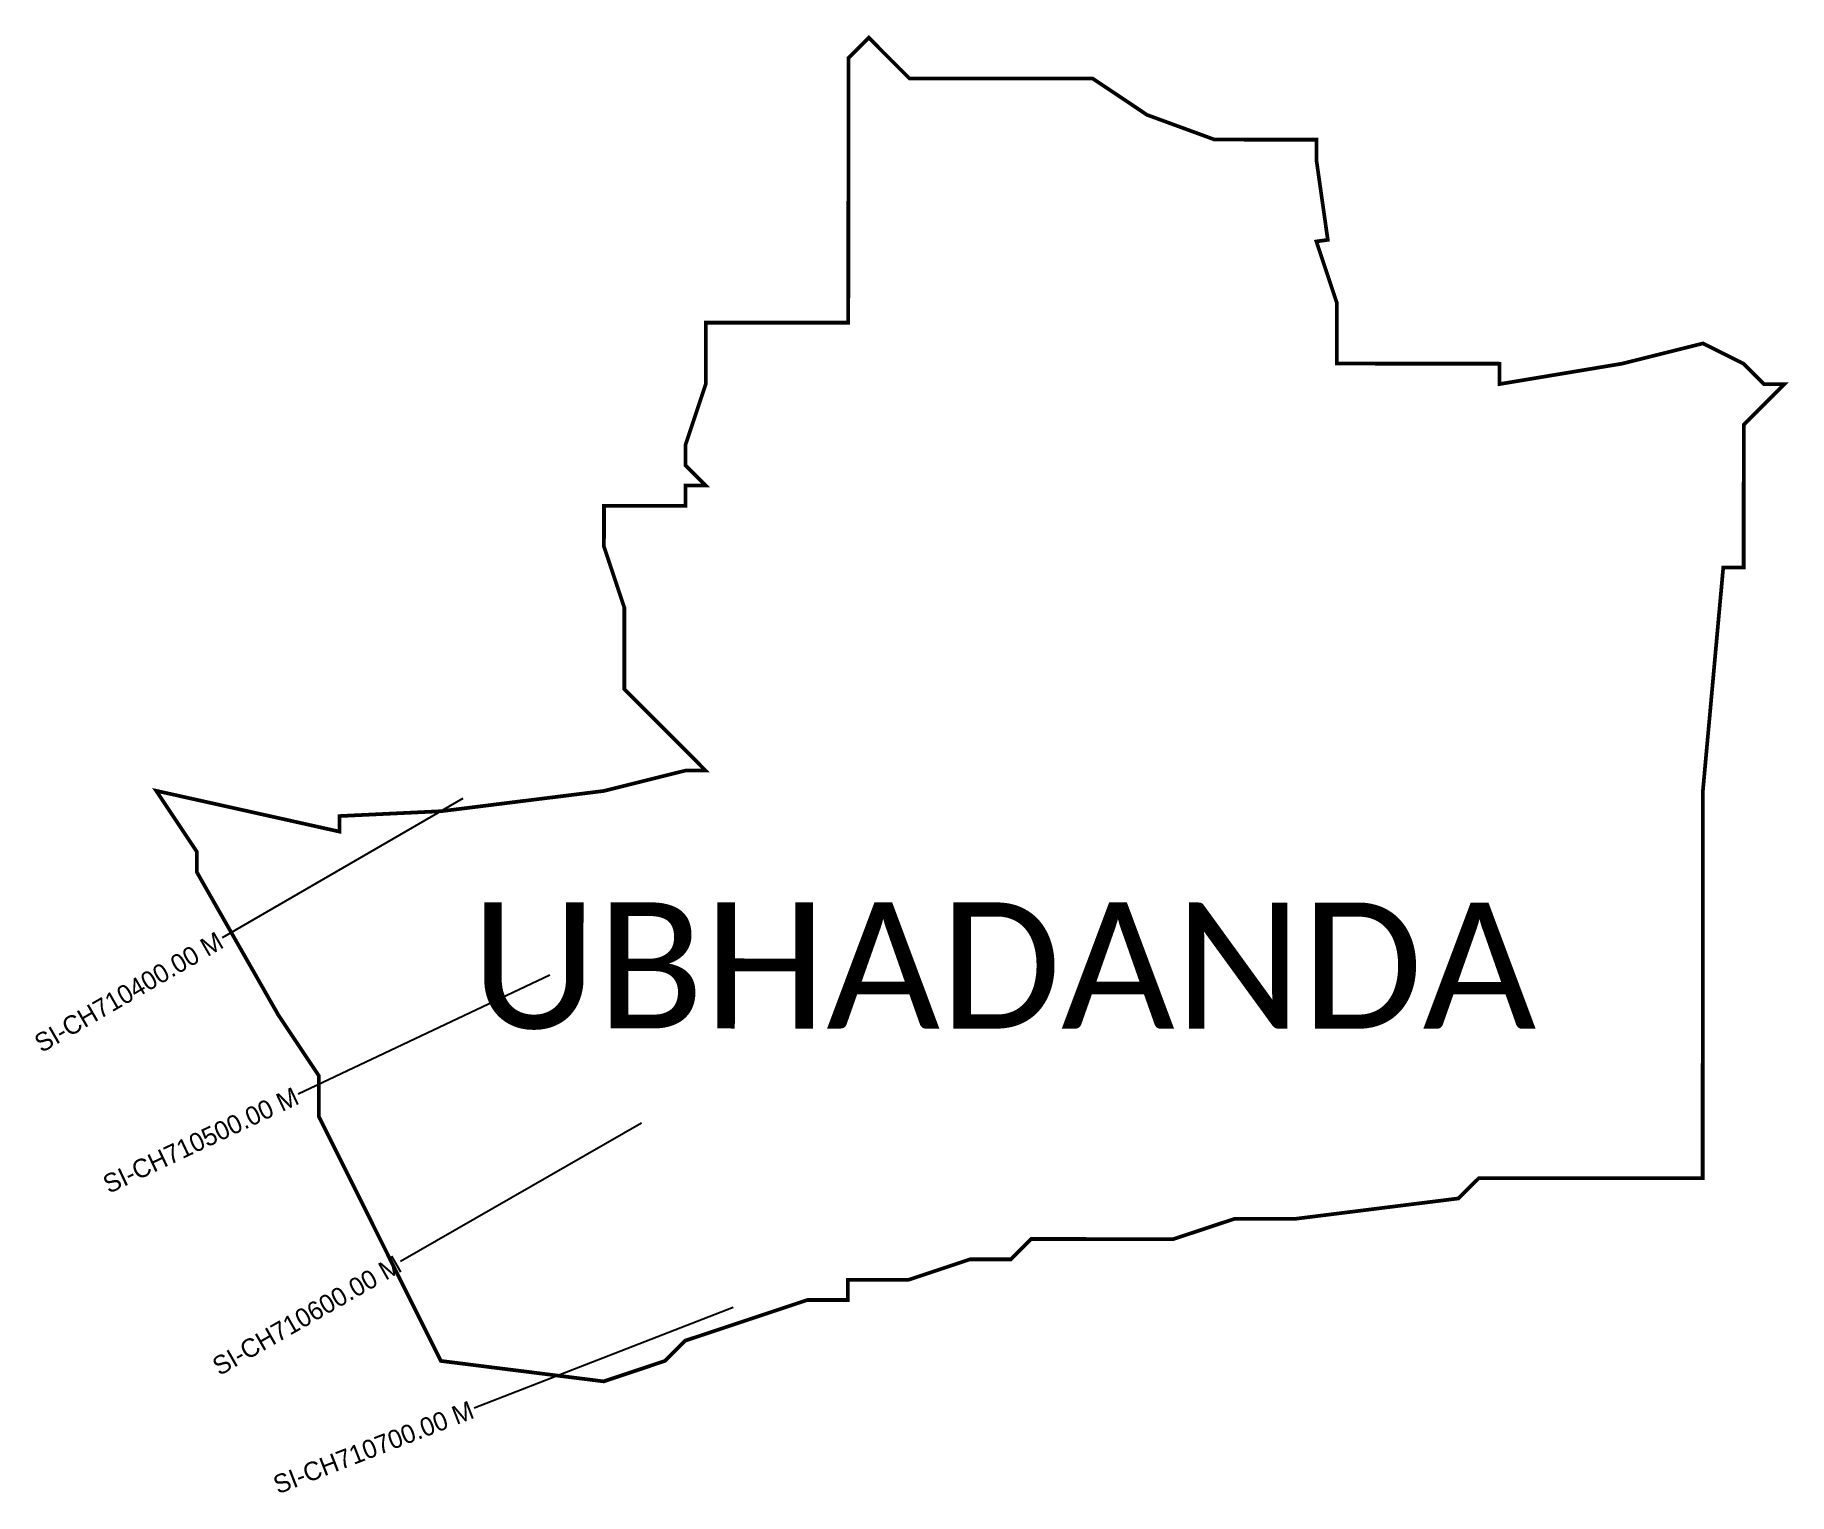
# Model space of a CAD drawing. Header units: metres. Extents: x 352813 to 353760, y 1752589 to 1753376.
import ezdxf
from ezdxf.enums import TextEntityAlignment as Align

# ---------------------------------------------------------------- set-up
doc = ezdxf.new("R2010")
doc.units = ezdxf.units.M
for name, color, linetype in [('CS', 134, 'Continuous'), ('CSMark', 6, 'Continuous'), ('VILLAGE NAME', 250, 'Continuous')]:
    doc.layers.add(name, color=color, linetype=linetype)

msp = doc.modelspace()

# ---------------------------------------------------------------- linework, layer by layer
at = {"color": 6, "const_width": 2}
msp.add_lwpolyline([(352878.8, 1752968.13), (352891.66, 1752965.27), (352977.62, 1752946.13), (352977.62, 1752954.49), (353000.23, 1752955.57), (353032.49, 1752957.11), (353103.16, 1752965.91), (353120.32, 1752968.05), (353128.1, 1752969.99), (353164.25, 1752979), (353175.22, 1752978.99), (353131.34, 1753022.94), (353131.35, 1753066.84), (353120.36, 1753099.77), (353120.37, 1753121.73), (353164.3, 1753121.72), (353164.31, 1753132.72), (353175.27, 1753132.71), (353164.31, 1753143.68), (353164.31, 1753154.65), (353175.29, 1753187.58), (353175.3, 1753220.54), (353252.16, 1753220.54), (353252.22, 1753363.21), (353263.2, 1753374.19), (353285.14, 1753352.22), (353383.94, 1753352.19), (353413.33, 1753332.57), (353449.79, 1753319.23), (353504.68, 1753319.21), (353504.68, 1753308.22), (353508.99, 1753278.03), (353510.82, 1753265.2), (353504.66, 1753264.32), (353515.65, 1753231.38), (353515.64, 1753198.45), (353603.43, 1753198.42), (353603.43, 1753187.42), (353656.85, 1753196.32), (353669.33, 1753198.4), (353713.23, 1753209.35), (353735.19, 1753198.37), (353746.15, 1753187.37), (353757.15, 1753187.37), (353735.18, 1753165.44), (353735.15, 1753088.58), (353724.15, 1753088.59), (353713.1, 1752967.42), (353713.03, 1752759.25), (353592.31, 1752759.29), (353581.34, 1752748.33), (353493.51, 1752737.36), (353460.57, 1752737.37), (353427.64, 1752726.42), (353350.78, 1752726.45), (353339.81, 1752715.49), (353317.84, 1752715.49), (353284.91, 1752704.51), (353251.98, 1752704.51), (353251.97, 1752693.55), (353230.01, 1752693.56), (353164.14, 1752671.62), (353153.14, 1752660.66), (353120.2, 1752649.67), (353032.38, 1752660.7), (353007.82, 1752709.87), (352966.57, 1752792.45), (352966.57, 1752814.41), (352944.62, 1752847.35), (352913.41, 1752902.05), (352900.75, 1752924.23), (352900.75, 1752935.19), (352878.8, 1752968.13), (352878.8, 1752968.13)], dxfattribs=at)
at = {"layer": 'CS'}
for p, q in [((353044.23, 1752963.93), (352914.4, 1752888.8)), ((353091.11, 1752868.65), (352955.48, 1752804.59)), ((353140.67, 1752788.92), (353010.57, 1752714.26)), ((353190.09, 1752689.53), (353050.27, 1752635.2))]:
    msp.add_line(p, q, dxfattribs=at)

# ---------------------------------------------------------------- texts
at = {"layer": 'CSMark'}
for s, rotation, p in [('SI-CH710400.00 M', 30.05711, (352913.53, 1752888.3)), ('SI-CH710500.00 M', 25.28214, (352954.58, 1752804.16)), ('SI-CH710600.00 M', 29.84697, (353009.7, 1752713.77)), ('SI-CH710700.00 M', 21.23404, (353049.34, 1752634.84))]:
    msp.add_text(s, height=10, rotation=rotation, dxfattribs=at).set_placement(p, align=Align.MIDDLE_RIGHT)
at = {"layer": 'VILLAGE NAME', "insert": (353048.53, 1752908.04), "char_height": 68.0374, "attachment_point": 1, "rotation": 359.9793}
msp.add_mtext_dynamic_manual_height_columns('{\\fCalibri|b0|i0|c0|p34;UBHADANDA}', width=671.3793, gutter_width=340.19, heights=[0], dxfattribs=at)

doc.saveas('drawing.dxf')
